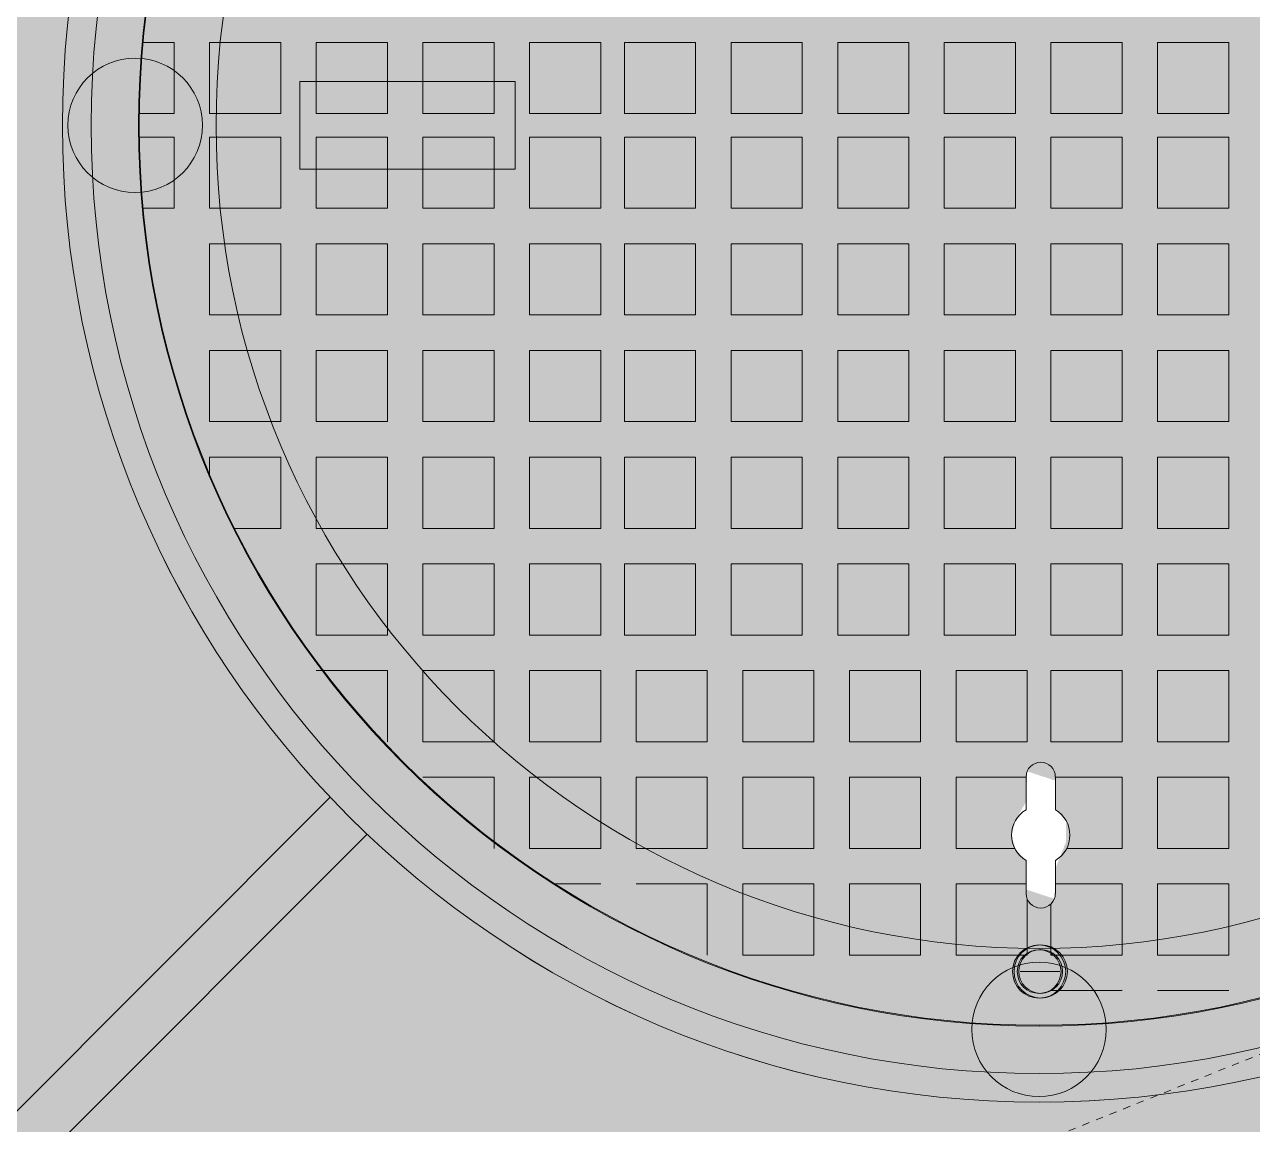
# Model space of a CAD drawing. Header units: millimetres. Extents: x 5357 to 259384, y -16348 to 109893.
# Drawn here: x 95417 to 95920, y 15328 to 15778 of the extents above; entities that cross this region are included whole.
import ezdxf

# ---------------------------------------------------------------- set-up
doc = ezdxf.new("R2010")
doc.units = ezdxf.units.MM
doc.linetypes.add('Dash', pattern=[6, 3, -3])
for name, color, linetype, lineweight in [('A-FLOR-PATT', 8, 'Continuous', 9), ('C-PRKG', 70, 'Continuous', 9), ('C-PRKG-HDLN', 70, 'Dash', 9), ('G-IMPT', 8, 'Continuous', 9), ('M-EQPM', 50, 'Continuous', 9)]:
    doc.layers.add(name, color=color, linetype=linetype, lineweight=lineweight)

# ---------------------------------------------------------------- blocks, each defined once
blk = doc.blocks.new('BAI XE PCCC - BAI XE PCCC-1477864-TKCS_MB CẢNH QUAN CÂY XANH')
at = {"layer": 'C-PRKG-HDLN'}
blk.add_line((0, -6000), (15000, 0), dxfattribs=at)
blk = doc.blocks.new('TKTC_NAP THAM BE XLNT_260130 - TKTC_XREF_260130_NAP THAM BE XLNT_dwg_TTT-HOOD ACCESS - TTT-HOOD ACCESS-1904605-MB BỂ XLNT 2 HẦM 1-3399785-TKCS_MB CẢNH QUAN CÂY XANH')
at = {"layer": 'G-IMPT'}
for p, q in [((169.97, -310.96), (169.97, -311.04)), ((16.21, -363.03), (0.08, -363.03))]:
    blk.add_line(p, q, dxfattribs=at)
at = {"layer": 'G-IMPT', "flags": 128}
for points in [[(-41.19, -1.1), (-71.19, -1.1), (-71.19, 28.9), (-41.19, 28.9), (-41.19, -1.1), (-71.19, -1.1), (-71.19, 28.9), (-41.19, 28.9)], [(3.81, -1.1), (-26.19, -1.1), (-26.19, 28.9), (3.81, 28.9), (3.81, -1.1), (-26.19, -1.1), (-26.19, 28.9), (3.81, 28.9)], [(48.81, -1.1), (18.81, -1.1), (18.81, 28.9), (48.81, 28.9), (48.81, -1.1), (18.81, -1.1), (18.81, 28.9), (48.81, 28.9)], [(93.81, -1.1), (63.81, -1.1), (63.81, 28.9), (93.81, 28.9), (93.81, -1.1), (63.81, -1.1), (63.81, 28.9), (93.81, 28.9)], [(138.81, -1.1), (108.81, -1.1), (108.81, 28.9), (138.81, 28.9), (138.81, -1.1), (108.81, -1.1), (108.81, 28.9), (138.81, 28.9)], [(183.81, -1.1), (153.81, -1.1), (153.81, 28.9), (183.81, 28.9), (183.81, -1.1), (153.81, -1.1), (153.81, 28.9), (183.81, 28.9)], [(223.81, -1.1), (223.81, 28.9), (193.81, 28.9), (193.81, -1.1), (223.81, -1.1), (223.81, 28.9), (193.81, 28.9), (193.81, -1.1), (223.81, -1.1), (193.81, -1.1), (193.81, 28.9), (223.81, 28.9), (223.81, -1.1), (193.81, -1.1), (193.81, 28.9), (223.81, 28.9)], [(268.81, -1.1), (238.81, -1.1), (238.81, 28.9), (268.81, 28.9), (268.81, -1.1), (238.81, -1.1), (238.81, 28.9), (268.81, 28.9), (268.81, -1.1), (238.81, -1.1), (238.81, 28.9), (268.81, 28.9)], [(313.81, -1.1), (283.81, -1.1), (283.81, 28.9), (313.81, 28.9), (313.81, -1.1), (283.81, -1.1), (283.81, 28.9), (313.81, 28.9), (313.81, -1.1), (283.81, -1.1), (283.81, 28.9), (313.81, 28.9), (313.81, -1.1), (283.81, -1.1), (283.81, 28.9), (313.81, 28.9)], [(358.81, -1.1), (328.81, -1.1), (328.81, 28.9), (358.81, 28.9), (358.81, -1.1), (328.81, -1.1), (328.81, 28.9), (358.81, 28.9), (358.81, -1.1), (328.81, -1.1), (328.81, 28.9), (358.81, 28.9), (358.81, -1.1), (328.81, -1.1), (328.81, 28.9), (358.81, 28.9)], [(387.19, 28.9), (373.81, 28.9), (373.81, -1.1), (388.78, -1.1), (373.81, -1.1), (373.81, 28.9), (387.19, 28.9), (373.81, 28.9), (373.81, -1.1), (388.78, -1.1), (373.81, -1.1), (373.81, 28.9)], [(-41.19, -41.1), (-71.19, -41.1), (-71.19, -11.1), (-41.19, -11.1), (-41.19, -41.1), (-71.19, -41.1), (-71.19, -11.1), (-41.19, -11.1), (-41.19, -41.1), (-71.19, -41.1), (-71.19, -11.1), (-41.19, -11.1), (-41.19, -41.1), (-71.19, -41.1), (-71.19, -11.1), (-41.19, -11.1), (-41.19, -41.1), (-71.19, -41.1), (-71.19, -11.1), (-41.19, -11.1), (-41.19, -41.1), (-71.19, -41.1), (-71.19, -11.1), (-41.19, -11.1), (-41.19, -41.1), (-71.19, -41.1), (-71.19, -11.1), (-41.19, -11.1), (-41.19, -41.1), (-71.19, -41.1), (-71.19, -11.1), (-41.19, -11.1), (-41.19, -41.1), (-71.19, -41.1), (-71.19, -11.1), (-41.19, -11.1), (-41.19, -41.1), (-71.19, -41.1), (-71.19, -11.1), (-41.19, -11.1), (-41.19, -41.1), (-71.19, -41.1), (-71.19, -11.1), (-41.19, -11.1)], [(3.81, -41.1), (-26.19, -41.1), (-26.19, -11.1), (3.81, -11.1), (3.81, -41.1), (-26.19, -41.1), (-26.19, -11.1), (3.81, -11.1), (3.81, -41.1), (-26.19, -41.1), (-26.19, -11.1), (3.81, -11.1), (3.81, -41.1), (-26.19, -41.1), (-26.19, -11.1), (3.81, -11.1), (3.81, -41.1), (-26.19, -41.1), (-26.19, -11.1), (3.81, -11.1), (3.81, -41.1), (-26.19, -41.1), (-26.19, -11.1), (3.81, -11.1), (3.81, -41.1), (-26.19, -41.1), (-26.19, -11.1), (3.81, -11.1), (3.81, -41.1), (-26.19, -41.1), (-26.19, -11.1), (3.81, -11.1), (3.81, -41.1), (-26.19, -41.1), (-26.19, -11.1), (3.81, -11.1), (3.81, -41.1), (-26.19, -41.1), (-26.19, -11.1), (3.81, -11.1), (3.81, -41.1), (-26.19, -41.1), (-26.19, -11.1), (3.81, -11.1)], [(48.81, -41.1), (18.81, -41.1), (18.81, -11.1), (48.81, -11.1), (48.81, -41.1), (18.81, -41.1), (18.81, -11.1), (48.81, -11.1), (48.81, -41.1), (18.81, -41.1), (18.81, -11.1), (48.81, -11.1), (48.81, -41.1), (18.81, -41.1), (18.81, -11.1), (48.81, -11.1), (48.81, -41.1), (18.81, -41.1), (18.81, -11.1), (48.81, -11.1), (48.81, -41.1), (18.81, -41.1), (18.81, -11.1), (48.81, -11.1), (48.81, -41.1), (18.81, -41.1), (18.81, -11.1), (48.81, -11.1), (48.81, -41.1), (18.81, -41.1), (18.81, -11.1), (48.81, -11.1), (48.81, -41.1), (18.81, -41.1), (18.81, -11.1), (48.81, -11.1), (48.81, -41.1), (18.81, -41.1), (18.81, -11.1), (48.81, -11.1), (48.81, -41.1), (18.81, -41.1), (18.81, -11.1), (48.81, -11.1)], [(93.81, -41.1), (63.81, -41.1), (63.81, -11.1), (93.81, -11.1), (93.81, -41.1), (63.81, -41.1), (63.81, -11.1), (93.81, -11.1), (93.81, -41.1), (63.81, -41.1), (63.81, -11.1), (93.81, -11.1), (93.81, -41.1), (63.81, -41.1), (63.81, -11.1), (93.81, -11.1), (93.81, -41.1), (63.81, -41.1), (63.81, -11.1), (93.81, -11.1), (93.81, -41.1), (63.81, -41.1), (63.81, -11.1), (93.81, -11.1), (93.81, -41.1), (63.81, -41.1), (63.81, -11.1), (93.81, -11.1), (93.81, -41.1), (63.81, -41.1), (63.81, -11.1), (93.81, -11.1), (93.81, -41.1), (63.81, -41.1), (63.81, -11.1), (93.81, -11.1), (93.81, -41.1), (63.81, -41.1), (63.81, -11.1), (93.81, -11.1), (93.81, -41.1), (63.81, -41.1), (63.81, -11.1), (93.81, -11.1)], [(138.81, -41.1), (108.81, -41.1), (108.81, -11.1), (138.81, -11.1), (138.81, -41.1), (108.81, -41.1), (108.81, -11.1), (138.81, -11.1), (138.81, -41.1), (108.81, -41.1), (108.81, -11.1), (138.81, -11.1), (138.81, -41.1), (108.81, -41.1), (108.81, -11.1), (138.81, -11.1), (138.81, -41.1), (108.81, -41.1), (108.81, -11.1), (138.81, -11.1), (138.81, -41.1), (108.81, -41.1), (108.81, -11.1), (138.81, -11.1), (138.81, -41.1), (108.81, -41.1), (108.81, -11.1), (138.81, -11.1), (138.81, -41.1), (108.81, -41.1), (108.81, -11.1), (138.81, -11.1), (138.81, -41.1), (108.81, -41.1), (108.81, -11.1), (138.81, -11.1), (138.81, -41.1), (108.81, -41.1), (108.81, -11.1), (138.81, -11.1), (138.81, -41.1), (108.81, -41.1), (108.81, -11.1), (138.81, -11.1)], [(183.81, -41.1), (153.81, -41.1), (153.81, -11.1), (183.81, -11.1), (183.81, -41.1), (153.81, -41.1), (153.81, -11.1), (183.81, -11.1), (183.81, -41.1), (153.81, -41.1), (153.81, -11.1), (183.81, -11.1), (183.81, -41.1), (153.81, -41.1), (153.81, -11.1), (183.81, -11.1), (183.81, -41.1), (153.81, -41.1), (153.81, -11.1), (183.81, -11.1), (183.81, -41.1), (153.81, -41.1), (153.81, -11.1), (183.81, -11.1), (183.81, -41.1), (153.81, -41.1), (153.81, -11.1), (183.81, -11.1), (183.81, -41.1), (153.81, -41.1), (153.81, -11.1), (183.81, -11.1), (183.81, -41.1), (153.81, -41.1), (153.81, -11.1), (183.81, -11.1), (183.81, -41.1), (153.81, -41.1), (153.81, -11.1), (183.81, -11.1), (183.81, -41.1), (153.81, -41.1), (153.81, -11.1), (183.81, -11.1)], [(223.81, -41.1), (193.81, -41.1), (193.81, -11.1), (223.81, -11.1)], [(268.81, -41.1), (238.81, -41.1), (238.81, -11.1), (268.81, -11.1), (268.81, -41.1), (238.81, -41.1), (238.81, -11.1), (268.81, -11.1)], [(313.81, -41.1), (313.81, -11.1), (283.81, -11.1), (283.81, -41.1), (313.81, -41.1), (313.81, -11.1), (283.81, -11.1), (283.81, -41.1), (313.81, -41.1), (313.81, -11.1), (283.81, -11.1), (283.81, -41.1), (313.81, -41.1), (283.81, -41.1), (283.81, -11.1), (313.81, -11.1)], [(358.81, -41.1), (358.81, -11.1), (328.81, -11.1), (328.81, -41.1), (358.81, -41.1), (358.81, -11.1), (328.81, -11.1), (328.81, -41.1), (358.81, -41.1), (358.81, -11.1), (328.81, -11.1), (328.81, -41.1), (358.81, -41.1), (328.81, -41.1), (328.81, -11.1), (358.81, -11.1)], [(388.78, -11.1), (373.81, -11.1), (373.81, -41.1), (387.19, -41.1), (373.81, -41.1), (373.81, -11.1), (388.78, -11.1), (373.81, -11.1), (373.81, -41.1), (387.19, -41.1), (373.81, -41.1), (373.81, -11.1)], [(-41.19, -86.1), (-41.19, -56.1), (-71.19, -56.1), (-71.19, -86.1), (-41.19, -86.1), (-41.19, -56.1), (-71.19, -56.1), (-71.19, -86.1), (-41.19, -86.1), (-41.19, -56.1), (-71.19, -56.1), (-71.19, -86.1), (-41.19, -86.1), (-41.19, -56.1), (-71.19, -56.1), (-71.19, -86.1), (-41.19, -86.1), (-71.19, -86.1), (-71.19, -56.1), (-41.19, -56.1), (-41.19, -86.1), (-71.19, -86.1), (-71.19, -56.1), (-41.19, -56.1), (-41.19, -86.1), (-71.19, -86.1), (-71.19, -56.1), (-41.19, -56.1), (-41.19, -86.1), (-71.19, -86.1), (-71.19, -56.1), (-41.19, -56.1)], [(3.81, -86.1), (3.81, -56.1), (-26.19, -56.1), (-26.19, -86.1), (3.81, -86.1), (3.81, -56.1), (-26.19, -56.1), (-26.19, -86.1), (3.81, -86.1), (3.81, -56.1), (-26.19, -56.1), (-26.19, -86.1), (3.81, -86.1), (3.81, -56.1), (-26.19, -56.1), (-26.19, -86.1), (3.81, -86.1), (-26.19, -86.1), (-26.19, -56.1), (3.81, -56.1), (3.81, -86.1), (-26.19, -86.1), (-26.19, -56.1), (3.81, -56.1), (3.81, -86.1), (-26.19, -86.1), (-26.19, -56.1), (3.81, -56.1), (3.81, -86.1), (-26.19, -86.1), (-26.19, -56.1), (3.81, -56.1)], [(48.81, -86.1), (48.81, -56.1), (18.81, -56.1), (18.81, -86.1), (48.81, -86.1), (48.81, -56.1), (18.81, -56.1), (18.81, -86.1), (48.81, -86.1), (48.81, -56.1), (18.81, -56.1), (18.81, -86.1), (48.81, -86.1), (48.81, -56.1), (18.81, -56.1), (18.81, -86.1), (48.81, -86.1), (18.81, -86.1), (18.81, -56.1), (48.81, -56.1), (48.81, -86.1), (18.81, -86.1), (18.81, -56.1), (48.81, -56.1), (48.81, -86.1), (18.81, -86.1), (18.81, -56.1), (48.81, -56.1), (48.81, -86.1), (18.81, -86.1), (18.81, -56.1), (48.81, -56.1)], [(93.81, -86.1), (93.81, -56.1), (63.81, -56.1), (63.81, -86.1), (93.81, -86.1), (93.81, -56.1), (63.81, -56.1), (63.81, -86.1), (93.81, -86.1), (93.81, -56.1), (63.81, -56.1), (63.81, -86.1), (93.81, -86.1), (93.81, -56.1), (63.81, -56.1), (63.81, -86.1), (93.81, -86.1), (63.81, -86.1), (63.81, -56.1), (93.81, -56.1), (93.81, -86.1), (63.81, -86.1), (63.81, -56.1), (93.81, -56.1), (93.81, -86.1), (63.81, -86.1), (63.81, -56.1), (93.81, -56.1), (93.81, -86.1), (63.81, -86.1), (63.81, -56.1), (93.81, -56.1)], [(138.81, -86.1), (138.81, -56.1), (108.81, -56.1), (108.81, -86.1), (138.81, -86.1), (138.81, -56.1), (108.81, -56.1), (108.81, -86.1), (138.81, -86.1), (138.81, -56.1), (108.81, -56.1), (108.81, -86.1), (138.81, -86.1), (138.81, -56.1), (108.81, -56.1), (108.81, -86.1), (138.81, -86.1), (108.81, -86.1), (108.81, -56.1), (138.81, -56.1), (138.81, -86.1), (108.81, -86.1), (108.81, -56.1), (138.81, -56.1), (138.81, -86.1), (108.81, -86.1), (108.81, -56.1), (138.81, -56.1), (138.81, -86.1), (108.81, -86.1), (108.81, -56.1), (138.81, -56.1)], [(183.81, -86.1), (183.81, -56.1), (153.81, -56.1), (153.81, -86.1), (183.81, -86.1), (183.81, -56.1), (153.81, -56.1), (153.81, -86.1), (183.81, -86.1), (183.81, -56.1), (153.81, -56.1), (153.81, -86.1), (183.81, -86.1), (183.81, -56.1), (153.81, -56.1), (153.81, -86.1), (183.81, -86.1), (153.81, -86.1), (153.81, -56.1), (183.81, -56.1), (183.81, -86.1), (153.81, -86.1), (153.81, -56.1), (183.81, -56.1), (183.81, -86.1), (153.81, -86.1), (153.81, -56.1), (183.81, -56.1), (183.81, -86.1), (153.81, -86.1), (153.81, -56.1), (183.81, -56.1)], [(223.81, -86.1), (193.81, -86.1), (193.81, -56.1), (223.81, -56.1), (223.81, -86.1), (193.81, -86.1), (193.81, -56.1), (223.81, -56.1), (223.81, -86.1), (193.81, -86.1), (223.81, -86.1), (193.81, -86.1)], [(268.81, -86.1), (238.81, -86.1), (238.81, -56.1), (268.81, -56.1), (268.81, -86.1), (238.81, -86.1), (238.81, -56.1), (268.81, -56.1), (268.81, -86.1), (238.81, -86.1), (238.81, -56.1), (268.81, -56.1)], [(313.81, -86.1), (313.81, -56.1), (283.81, -56.1), (283.81, -86.1), (313.81, -86.1), (313.81, -56.1), (283.81, -56.1), (283.81, -86.1), (313.81, -86.1), (313.81, -56.1), (283.81, -56.1), (283.81, -86.1), (313.81, -86.1), (313.81, -56.1), (283.81, -56.1), (283.81, -86.1), (313.81, -86.1), (283.81, -86.1), (283.81, -56.1), (313.81, -56.1)], [(358.81, -86.1), (328.81, -86.1), (328.81, -56.1), (358.81, -56.1), (358.81, -86.1), (328.81, -86.1), (328.81, -56.1), (358.81, -56.1), (358.81, -86.1), (328.81, -86.1), (328.81, -56.1), (358.81, -56.1), (358.81, -86.1), (328.81, -86.1), (328.81, -56.1), (358.81, -56.1), (358.81, -86.1), (328.81, -86.1), (328.81, -56.1), (358.81, -56.1), (358.81, -86.1), (328.81, -86.1), (328.81, -56.1), (358.81, -56.1)], [(-41.19, -131.1), (-41.19, -101.1), (-71.19, -101.1), (-71.19, -131.1), (-41.19, -131.1), (-41.19, -101.1), (-71.19, -101.1), (-71.19, -131.1), (-41.19, -131.1), (-41.19, -101.1), (-71.19, -101.1), (-71.19, -131.1), (-41.19, -131.1), (-41.19, -101.1), (-71.19, -101.1), (-71.19, -131.1), (-41.19, -131.1), (-41.19, -101.1), (-71.19, -101.1), (-71.19, -131.1), (-41.19, -131.1), (-41.19, -101.1), (-71.19, -101.1), (-71.19, -131.1), (-41.19, -131.1), (-41.19, -101.1), (-71.19, -101.1), (-71.19, -131.1), (-41.19, -131.1), (-71.19, -131.1), (-71.19, -101.1), (-41.19, -101.1)], [(3.81, -131.1), (3.81, -101.1), (-26.19, -101.1), (-26.19, -131.1), (3.81, -131.1), (3.81, -101.1), (-26.19, -101.1), (-26.19, -131.1), (3.81, -131.1), (3.81, -101.1), (-26.19, -101.1), (-26.19, -131.1), (3.81, -131.1), (3.81, -101.1), (-26.19, -101.1), (-26.19, -131.1), (3.81, -131.1), (3.81, -101.1), (-26.19, -101.1), (-26.19, -131.1), (3.81, -131.1), (3.81, -101.1), (-26.19, -101.1), (-26.19, -131.1), (3.81, -131.1), (3.81, -101.1), (-26.19, -101.1), (-26.19, -131.1), (3.81, -131.1), (-26.19, -131.1), (-26.19, -101.1), (3.81, -101.1)], [(48.81, -131.1), (48.81, -101.1), (18.81, -101.1), (18.81, -131.1), (48.81, -131.1), (48.81, -101.1), (18.81, -101.1), (18.81, -131.1), (48.81, -131.1), (48.81, -101.1), (18.81, -101.1), (18.81, -131.1), (48.81, -131.1), (48.81, -101.1), (18.81, -101.1), (18.81, -131.1), (48.81, -131.1), (48.81, -101.1), (18.81, -101.1), (18.81, -131.1), (48.81, -131.1), (48.81, -101.1), (18.81, -101.1), (18.81, -131.1), (48.81, -131.1), (48.81, -101.1), (18.81, -101.1), (18.81, -131.1), (48.81, -131.1), (18.81, -131.1), (18.81, -101.1), (48.81, -101.1)], [(93.81, -131.1), (63.81, -131.1), (63.81, -101.1), (93.81, -101.1), (93.81, -131.1), (63.81, -131.1), (63.81, -101.1), (93.81, -101.1), (93.81, -131.1), (63.81, -131.1), (63.81, -101.1), (93.81, -101.1), (93.81, -131.1), (63.81, -131.1), (63.81, -101.1), (93.81, -101.1), (93.81, -131.1), (63.81, -131.1), (63.81, -101.1), (93.81, -101.1), (93.81, -131.1), (63.81, -131.1), (63.81, -101.1), (93.81, -101.1), (93.81, -131.1), (63.81, -131.1), (63.81, -101.1), (93.81, -101.1), (93.81, -131.1), (63.81, -131.1), (63.81, -101.1), (93.81, -101.1)], [(138.81, -131.1), (138.81, -101.1), (108.81, -101.1), (108.81, -131.1), (138.81, -131.1), (138.81, -101.1), (108.81, -101.1), (108.81, -131.1), (138.81, -131.1), (138.81, -101.1), (108.81, -101.1), (108.81, -131.1), (138.81, -131.1), (138.81, -101.1), (108.81, -101.1), (108.81, -131.1), (138.81, -131.1), (138.81, -101.1), (108.81, -101.1), (108.81, -131.1), (138.81, -131.1), (138.81, -101.1), (108.81, -101.1), (108.81, -131.1), (138.81, -131.1), (138.81, -101.1), (108.81, -101.1), (108.81, -131.1), (138.81, -131.1), (108.81, -131.1), (108.81, -101.1), (138.81, -101.1)], [(183.81, -131.1), (183.81, -101.1), (153.81, -101.1), (153.81, -131.1), (183.81, -131.1), (183.81, -101.1), (153.81, -101.1), (153.81, -131.1), (183.81, -131.1), (183.81, -101.1), (153.81, -101.1), (153.81, -131.1), (183.81, -131.1), (183.81, -101.1), (153.81, -101.1), (153.81, -131.1), (183.81, -131.1), (183.81, -101.1), (153.81, -101.1), (153.81, -131.1), (183.81, -131.1), (183.81, -101.1), (153.81, -101.1), (153.81, -131.1), (183.81, -131.1), (183.81, -101.1), (153.81, -101.1), (153.81, -131.1), (183.81, -131.1), (153.81, -131.1), (153.81, -101.1), (183.81, -101.1)], [(223.81, -131.1), (193.81, -131.1), (193.81, -101.1), (223.81, -101.1), (223.81, -131.1), (193.81, -131.1), (193.81, -101.1), (223.81, -101.1), (223.81, -131.1), (193.81, -131.1), (193.81, -101.1), (223.81, -101.1), (223.81, -131.1), (193.81, -131.1), (193.81, -101.1), (223.81, -101.1), (223.81, -131.1), (193.81, -131.1), (193.81, -101.1), (223.81, -101.1), (223.81, -131.1), (193.81, -131.1), (193.81, -101.1), (223.81, -101.1), (223.81, -131.1), (193.81, -131.1), (193.81, -101.1), (223.81, -101.1), (223.81, -131.1), (193.81, -131.1), (193.81, -101.1), (223.81, -101.1)], [(268.81, -131.1), (268.81, -101.1), (238.81, -101.1), (238.81, -131.1), (268.81, -131.1), (268.81, -101.1), (238.81, -101.1), (238.81, -131.1), (268.81, -131.1), (268.81, -101.1), (238.81, -101.1), (238.81, -131.1), (268.81, -131.1), (268.81, -101.1), (238.81, -101.1), (238.81, -131.1), (268.81, -131.1), (268.81, -101.1), (238.81, -101.1), (238.81, -131.1), (268.81, -131.1), (268.81, -101.1), (238.81, -101.1), (238.81, -131.1), (268.81, -131.1), (268.81, -101.1), (238.81, -101.1), (238.81, -131.1), (268.81, -131.1), (238.81, -131.1), (238.81, -101.1), (268.81, -101.1)], [(313.81, -131.1), (313.81, -101.1), (283.81, -101.1), (283.81, -131.1), (313.81, -131.1), (283.81, -131.1), (283.81, -101.1), (313.81, -101.1), (313.81, -131.1), (283.81, -131.1), (283.81, -101.1), (313.81, -101.1)], [(358.81, -131.1), (358.81, -101.1), (328.81, -101.1), (328.81, -131.1), (358.81, -131.1), (328.81, -131.1), (328.81, -101.1), (358.81, -101.1), (358.81, -131.1), (328.81, -131.1), (328.81, -101.1), (358.81, -101.1), (358.81, -131.1), (328.81, -131.1), (328.81, -101.1), (358.81, -101.1)], [(-41.19, -176.1), (-71.19, -176.1), (-71.19, -146.1), (-41.19, -146.1), (-41.19, -176.1), (-71.19, -176.1), (-71.19, -146.1), (-41.19, -146.1), (-41.19, -176.1), (-71.19, -176.1), (-71.19, -146.1), (-41.19, -146.1), (-41.19, -176.1), (-71.19, -176.1), (-71.19, -146.1), (-41.19, -146.1), (-41.19, -176.1), (-71.19, -176.1), (-71.19, -146.1), (-41.19, -146.1), (-41.19, -176.1), (-71.19, -176.1), (-71.19, -146.1), (-41.19, -146.1), (-41.19, -176.1), (-71.19, -176.1), (-71.19, -146.1), (-41.19, -146.1), (-41.19, -176.1), (-71.19, -176.1), (-71.19, -146.1), (-41.19, -146.1), (-41.19, -176.1), (-71.19, -176.1), (-71.19, -146.1), (-41.19, -146.1)], [(3.81, -176.1), (-26.19, -176.1), (-26.19, -146.1), (3.81, -146.1), (3.81, -176.1), (-26.19, -176.1), (-26.19, -146.1), (3.81, -146.1), (3.81, -176.1), (-26.19, -176.1), (-26.19, -146.1), (3.81, -146.1), (3.81, -176.1), (-26.19, -176.1), (-26.19, -146.1), (3.81, -146.1), (3.81, -176.1), (-26.19, -176.1), (-26.19, -146.1), (3.81, -146.1), (3.81, -176.1), (-26.19, -176.1), (-26.19, -146.1), (3.81, -146.1), (3.81, -176.1), (-26.19, -176.1), (-26.19, -146.1), (3.81, -146.1), (3.81, -176.1), (-26.19, -176.1), (-26.19, -146.1), (3.81, -146.1), (3.81, -176.1), (-26.19, -176.1), (-26.19, -146.1), (3.81, -146.1)], [(48.81, -176.1), (18.81, -176.1), (18.81, -146.1), (48.81, -146.1), (48.81, -176.1), (18.81, -176.1), (18.81, -146.1), (48.81, -146.1), (48.81, -176.1), (18.81, -176.1), (18.81, -146.1), (48.81, -146.1), (48.81, -176.1), (18.81, -176.1), (18.81, -146.1), (48.81, -146.1), (48.81, -176.1), (18.81, -176.1), (18.81, -146.1), (48.81, -146.1), (48.81, -176.1), (18.81, -176.1), (18.81, -146.1), (48.81, -146.1), (48.81, -176.1), (18.81, -176.1), (18.81, -146.1), (48.81, -146.1), (48.81, -176.1), (18.81, -176.1), (18.81, -146.1), (48.81, -146.1), (48.81, -176.1), (18.81, -176.1), (18.81, -146.1), (48.81, -146.1)], [(93.81, -176.1), (93.81, -146.1), (63.81, -146.1), (63.81, -176.1), (93.81, -176.1), (93.81, -146.1), (63.81, -146.1), (63.81, -176.1), (93.81, -176.1), (93.81, -146.1), (63.81, -146.1), (63.81, -176.1), (93.81, -176.1), (93.81, -146.1), (63.81, -146.1), (63.81, -176.1), (93.81, -176.1), (93.81, -146.1), (63.81, -146.1), (63.81, -176.1), (93.81, -176.1), (93.81, -146.1), (63.81, -146.1), (63.81, -176.1), (93.81, -176.1), (93.81, -146.1), (63.81, -146.1), (63.81, -176.1), (93.81, -176.1), (63.81, -176.1), (63.81, -146.1), (93.81, -146.1), (93.81, -176.1), (63.81, -176.1), (63.81, -146.1), (93.81, -146.1)], [(138.81, -176.1), (108.81, -176.1), (108.81, -146.1), (138.81, -146.1), (138.81, -176.1), (108.81, -176.1), (108.81, -146.1), (138.81, -146.1), (138.81, -176.1), (108.81, -176.1), (108.81, -146.1), (138.81, -146.1), (138.81, -176.1), (108.81, -176.1), (108.81, -146.1), (138.81, -146.1), (138.81, -176.1), (108.81, -176.1), (108.81, -146.1), (138.81, -146.1), (138.81, -176.1), (108.81, -176.1), (108.81, -146.1), (138.81, -146.1), (138.81, -176.1), (108.81, -176.1), (108.81, -146.1), (138.81, -146.1), (138.81, -176.1), (108.81, -176.1), (108.81, -146.1), (138.81, -146.1), (138.81, -176.1), (108.81, -176.1), (108.81, -146.1), (138.81, -146.1)], [(183.81, -176.1), (153.81, -176.1), (153.81, -146.1), (183.81, -146.1), (183.81, -176.1), (153.81, -176.1), (153.81, -146.1), (183.81, -146.1), (183.81, -176.1), (153.81, -176.1), (153.81, -146.1), (183.81, -146.1), (183.81, -176.1), (153.81, -176.1), (153.81, -146.1), (183.81, -146.1), (183.81, -176.1), (153.81, -176.1), (153.81, -146.1), (183.81, -146.1), (183.81, -176.1), (153.81, -176.1), (153.81, -146.1), (183.81, -146.1), (183.81, -176.1), (153.81, -176.1), (153.81, -146.1), (183.81, -146.1), (183.81, -176.1), (153.81, -176.1), (153.81, -146.1), (183.81, -146.1), (183.81, -176.1), (153.81, -176.1), (153.81, -146.1), (183.81, -146.1)], [(223.81, -176.1), (223.81, -146.1), (193.81, -146.1), (193.81, -176.1), (223.81, -176.1), (223.81, -146.1), (193.81, -146.1), (193.81, -176.1), (223.81, -176.1), (193.81, -176.1), (193.81, -146.1), (223.81, -146.1), (223.81, -176.1), (193.81, -176.1), (193.81, -146.1), (223.81, -146.1), (223.81, -176.1), (193.81, -176.1), (193.81, -146.1), (223.81, -146.1), (223.81, -176.1), (193.81, -176.1), (193.81, -146.1), (223.81, -146.1), (223.81, -176.1), (193.81, -176.1), (193.81, -146.1), (223.81, -146.1), (223.81, -176.1), (193.81, -176.1), (193.81, -146.1), (223.81, -146.1), (223.81, -176.1), (193.81, -176.1), (193.81, -146.1), (223.81, -146.1), (223.81, -176.1), (193.81, -176.1), (193.81, -146.1), (223.81, -146.1), (223.81, -176.1), (193.81, -176.1), (193.81, -146.1), (223.81, -146.1), (223.81, -176.1), (193.81, -176.1), (193.81, -146.1), (223.81, -146.1)], [(268.81, -176.1), (238.81, -176.1), (238.81, -146.1), (268.81, -146.1), (268.81, -176.1), (238.81, -176.1), (238.81, -146.1), (268.81, -146.1), (268.81, -176.1), (238.81, -176.1), (238.81, -146.1), (268.81, -146.1), (268.81, -176.1), (238.81, -176.1), (238.81, -146.1), (268.81, -146.1), (268.81, -176.1), (238.81, -176.1), (238.81, -146.1), (268.81, -146.1), (268.81, -176.1), (238.81, -176.1), (238.81, -146.1), (268.81, -146.1), (268.81, -176.1), (238.81, -176.1), (238.81, -146.1), (268.81, -146.1), (268.81, -176.1), (238.81, -176.1), (238.81, -146.1), (268.81, -146.1), (268.81, -176.1), (238.81, -176.1), (238.81, -146.1), (268.81, -146.1), (268.81, -176.1), (238.81, -176.1), (238.81, -146.1), (268.81, -146.1)], [(313.81, -176.1), (283.81, -176.1), (283.81, -146.1), (313.81, -146.1), (313.81, -176.1), (283.81, -176.1), (283.81, -146.1), (313.81, -146.1), (313.81, -176.1), (283.81, -176.1), (283.81, -146.1), (313.81, -146.1), (313.81, -176.1), (283.81, -176.1), (283.81, -146.1), (313.81, -146.1)], [(358.81, -154.09), (358.81, -146.1), (328.81, -146.1), (328.81, -176.1), (348.66, -176.1), (328.81, -176.1), (328.81, -146.1), (358.81, -146.1), (358.81, -154.09), (358.81, -146.1), (328.81, -146.1), (328.81, -176.1), (348.66, -176.1), (328.81, -176.1), (328.81, -146.1), (358.81, -146.1)], [(-41.19, -221.1), (-71.19, -221.1), (-71.19, -191.1), (-41.19, -191.1), (-41.19, -221.1), (-71.19, -221.1), (-71.19, -191.1), (-41.19, -191.1), (-41.19, -221.1), (-71.19, -221.1), (-71.19, -191.1), (-41.19, -191.1), (-41.19, -221.1), (-71.19, -221.1), (-71.19, -191.1), (-41.19, -191.1)], [(3.81, -221.1), (-26.19, -221.1), (-26.19, -191.1), (3.81, -191.1), (3.81, -221.1), (-26.19, -221.1), (-26.19, -191.1), (3.81, -191.1), (3.81, -221.1), (-26.19, -221.1), (-26.19, -191.1), (3.81, -191.1), (3.81, -221.1), (-26.19, -221.1), (-26.19, -191.1), (3.81, -191.1)], [(48.81, -221.1), (18.81, -221.1), (18.81, -191.1), (48.81, -191.1), (48.81, -221.1), (18.81, -221.1), (18.81, -191.1), (48.81, -191.1), (48.81, -221.1), (18.81, -221.1), (18.81, -191.1), (48.81, -191.1), (48.81, -221.1), (18.81, -221.1), (18.81, -191.1), (48.81, -191.1)], [(93.81, -221.1), (63.81, -221.1), (63.81, -191.1), (93.81, -191.1), (93.81, -221.1), (63.81, -221.1), (63.81, -191.1), (93.81, -191.1), (93.81, -221.1), (63.81, -221.1), (63.81, -191.1), (93.81, -191.1), (93.81, -221.1), (63.81, -221.1), (63.81, -191.1), (93.81, -191.1)], [(138.81, -221.1), (108.81, -221.1), (108.81, -191.1), (138.81, -191.1), (138.81, -221.1), (108.81, -221.1), (108.81, -191.1), (138.81, -191.1), (138.81, -221.1), (108.81, -221.1), (108.81, -191.1), (138.81, -191.1), (138.81, -221.1), (108.81, -221.1), (108.81, -191.1), (138.81, -191.1)], [(183.81, -221.1), (153.81, -221.1), (153.81, -191.1), (183.81, -191.1), (183.81, -221.1), (153.81, -221.1), (153.81, -191.1), (183.81, -191.1), (183.81, -221.1), (153.81, -221.1), (153.81, -191.1), (183.81, -191.1), (183.81, -221.1), (153.81, -221.1), (153.81, -191.1), (183.81, -191.1)], [(223.81, -221.1), (223.81, -191.1), (193.81, -191.1), (193.81, -221.1), (223.81, -221.1), (223.81, -191.1), (193.81, -191.1), (193.81, -221.1), (223.81, -221.1), (223.81, -191.1), (193.81, -191.1), (193.81, -221.1), (223.81, -221.1), (223.81, -191.1), (193.81, -191.1), (193.81, -221.1), (223.81, -221.1), (223.81, -191.1), (193.81, -191.1), (193.81, -221.1), (223.81, -221.1), (223.81, -191.1), (193.81, -191.1), (193.81, -221.1), (223.81, -221.1), (223.81, -191.1), (193.81, -191.1), (193.81, -221.1), (223.81, -221.1), (223.81, -191.1), (193.81, -191.1), (193.81, -221.1), (223.81, -221.1), (193.81, -221.1), (193.81, -191.1), (223.81, -191.1), (223.81, -221.1), (193.81, -221.1), (193.81, -191.1), (223.81, -191.1), (223.81, -221.1), (193.81, -221.1), (193.81, -191.1), (223.81, -191.1), (223.81, -221.1), (193.81, -221.1), (193.81, -191.1), (223.81, -191.1), (223.81, -221.1), (193.81, -221.1), (193.81, -191.1), (223.81, -191.1), (223.81, -221.1), (193.81, -221.1), (193.81, -191.1), (223.81, -191.1), (223.81, -221.1), (193.81, -221.1), (193.81, -191.1), (223.81, -191.1), (223.81, -221.1), (193.81, -221.1), (193.81, -191.1), (223.81, -191.1)], [(268.81, -221.1), (238.81, -221.1), (238.81, -191.1), (268.81, -191.1), (268.81, -221.1), (238.81, -221.1), (238.81, -191.1), (268.81, -191.1), (268.81, -221.1), (238.81, -221.1), (238.81, -191.1), (268.81, -191.1), (268.81, -221.1), (238.81, -221.1), (238.81, -191.1), (268.81, -191.1), (268.81, -221.1), (238.81, -221.1), (238.81, -191.1), (268.81, -191.1), (268.81, -221.1), (238.81, -221.1), (238.81, -191.1), (268.81, -191.1), (268.81, -221.1), (238.81, -221.1), (238.81, -191.1), (268.81, -191.1), (268.81, -221.1), (238.81, -221.1), (238.81, -191.1), (268.81, -191.1), (268.81, -221.1), (238.81, -221.1), (238.81, -191.1), (268.81, -191.1), (268.81, -221.1), (238.81, -221.1), (238.81, -191.1), (268.81, -191.1)], [(313.81, -221.1), (313.81, -191.1), (283.81, -191.1), (283.81, -221.1), (313.81, -221.1), (283.81, -221.1), (283.81, -191.1), (313.81, -191.1), (313.81, -221.1), (283.81, -221.1), (283.81, -191.1), (313.81, -191.1), (313.81, -221.1), (283.81, -221.1), (283.81, -191.1), (313.81, -191.1), (313.81, -221.1), (283.81, -221.1), (283.81, -191.1), (313.81, -191.1), (313.81, -221.1), (283.81, -221.1), (283.81, -191.1), (313.81, -191.1)], [(-41.19, -266.1), (-41.19, -236.1), (-71.19, -236.1), (-71.19, -266.1), (-41.19, -266.1), (-41.19, -236.1), (-71.19, -236.1), (-71.19, -266.1), (-41.19, -266.1), (-71.19, -266.1), (-71.19, -236.1), (-41.19, -236.1), (-41.19, -266.1), (-71.19, -266.1), (-71.19, -236.1), (-41.19, -236.1)], [(3.81, -266.1), (-26.19, -266.1), (-26.19, -236.1), (3.81, -236.1), (3.81, -266.1), (-26.19, -266.1), (-26.19, -236.1), (3.81, -236.1)], [(88.81, -266.1), (58.81, -266.1), (58.81, -236.1), (88.81, -236.1), (88.81, -266.1), (58.81, -266.1), (58.81, -236.1), (88.81, -236.1), (88.81, -266.1), (58.81, -266.1), (58.81, -236.1), (88.81, -236.1), (88.81, -266.1), (58.81, -266.1), (58.81, -236.1), (88.81, -236.1), (88.81, -266.1), (58.81, -266.1), (58.81, -236.1), (88.81, -236.1), (88.81, -266.1), (58.81, -266.1), (58.81, -236.1), (88.81, -236.1), (88.81, -266.1), (58.81, -266.1), (58.81, -236.1), (88.81, -236.1), (88.81, -266.1), (58.81, -266.1), (58.81, -236.1), (88.81, -236.1), (88.81, -266.1), (58.81, -266.1), (58.81, -236.1), (88.81, -236.1), (88.81, -266.1), (58.81, -266.1), (58.81, -236.1), (88.81, -236.1), (88.81, -266.1), (58.81, -266.1), (58.81, -236.1), (88.81, -236.1)], [(133.81, -266.1), (133.81, -236.1), (103.81, -236.1), (103.81, -266.1), (133.81, -266.1), (133.81, -236.1), (103.81, -236.1), (103.81, -266.1), (133.81, -266.1), (133.81, -236.1), (103.81, -236.1), (103.81, -266.1), (133.81, -266.1), (133.81, -236.1), (103.81, -236.1), (103.81, -266.1), (133.81, -266.1), (133.81, -236.1), (103.81, -236.1), (103.81, -266.1), (133.81, -266.1), (133.81, -236.1), (103.81, -236.1), (103.81, -266.1), (133.81, -266.1), (133.81, -236.1), (103.81, -236.1), (103.81, -266.1), (133.81, -266.1), (133.81, -236.1), (103.81, -236.1), (103.81, -266.1), (133.81, -266.1), (133.81, -236.1), (103.81, -236.1), (103.81, -266.1), (133.81, -266.1), (133.81, -236.1), (103.81, -236.1), (103.81, -266.1), (133.81, -266.1), (103.81, -266.1), (103.81, -236.1), (133.81, -236.1), (133.81, -266.1), (103.81, -266.1), (103.81, -236.1), (133.81, -236.1)], [(178.81, -266.1), (148.81, -266.1), (148.81, -236.1), (178.81, -236.1), (178.81, -266.1), (148.81, -266.1), (148.81, -236.1), (178.81, -236.1), (178.81, -266.1), (148.81, -266.1), (148.81, -236.1), (178.81, -236.1), (178.81, -266.1), (148.81, -266.1), (148.81, -236.1), (178.81, -236.1), (178.81, -266.1), (148.81, -266.1), (148.81, -236.1), (178.81, -236.1), (178.81, -266.1), (148.81, -266.1), (148.81, -236.1), (178.81, -236.1)], [(223.81, -266.1), (223.81, -236.1), (193.81, -236.1), (193.81, -266.1), (223.81, -266.1), (223.81, -236.1), (193.81, -236.1), (193.81, -266.1), (223.81, -266.1), (193.81, -266.1), (193.81, -236.1), (223.81, -236.1), (223.81, -266.1), (193.81, -266.1), (193.81, -236.1), (223.81, -236.1), (223.81, -266.1), (193.81, -266.1), (193.81, -236.1), (223.81, -236.1), (223.81, -266.1), (193.81, -266.1), (193.81, -236.1), (223.81, -236.1), (223.81, -266.1), (193.81, -266.1), (193.81, -236.1), (223.81, -236.1), (223.81, -266.1), (193.81, -266.1), (193.81, -236.1), (223.81, -236.1), (223.81, -266.1), (193.81, -266.1), (193.81, -236.1), (223.81, -236.1), (223.81, -266.1), (193.81, -266.1), (193.81, -236.1), (223.81, -236.1), (223.81, -266.1), (193.81, -266.1), (193.81, -236.1), (223.81, -236.1), (223.81, -266.1), (193.81, -266.1), (193.81, -236.1), (223.81, -236.1)], [(268.81, -266.1), (238.81, -266.1), (238.81, -236.1), (268.81, -236.1), (268.81, -266.1), (238.81, -266.1), (238.81, -236.1), (268.81, -236.1), (268.81, -266.1), (238.81, -266.1), (238.81, -236.1), (268.81, -236.1), (268.81, -266.1), (238.81, -266.1), (238.81, -236.1), (268.81, -236.1), (268.81, -266.1), (238.81, -266.1), (238.81, -236.1), (268.81, -236.1), (268.81, -266.1), (238.81, -266.1), (238.81, -236.1), (268.81, -236.1), (268.81, -266.1), (238.81, -266.1), (238.81, -236.1), (268.81, -236.1), (268.81, -266.1), (238.81, -266.1), (238.81, -236.1), (268.81, -236.1)], [(313.81, -236.1), (283.81, -236.1), (283.81, -266.1), (283.81, -236.1), (313.81, -236.1), (283.81, -236.1), (283.81, -266.1), (283.81, -236.1)], [(-41.19, -311.1), (-71.19, -311.1), (-71.19, -281.1), (-41.19, -281.1), (-41.19, -311.1), (-71.19, -311.1), (-71.19, -281.1), (-41.19, -281.1), (-41.19, -311.1), (-71.19, -311.1), (-71.19, -281.1), (-41.19, -281.1), (-41.19, -311.1), (-71.19, -311.1), (-71.19, -281.1), (-41.19, -281.1)], [(1.97, -281.1), (-26.19, -281.1), (-26.19, -311.1), (-2.84, -311.1), (-26.19, -311.1), (-26.19, -281.1)], [(133.81, -311.1), (133.81, -281.1), (103.81, -281.1), (103.81, -311.1), (133.81, -311.1), (133.81, -281.1), (103.81, -281.1), (103.81, -311.1), (133.81, -311.1), (103.81, -311.1), (133.81, -311.1), (103.81, -311.1), (133.81, -311.1), (103.81, -311.1), (103.81, -281.1), (133.81, -281.1), (133.81, -311.1), (103.81, -311.1), (103.81, -281.1), (133.81, -281.1)], [(178.81, -311.1), (178.81, -281.1), (148.81, -281.1), (148.81, -311.1), (178.81, -311.1), (178.81, -281.1), (148.81, -281.1), (148.81, -311.1), (178.81, -311.1), (178.81, -281.1), (148.81, -281.1), (148.81, -311.1), (178.81, -311.1), (178.81, -281.1), (148.81, -281.1), (148.81, -311.1), (178.81, -311.1), (148.81, -311.1), (178.81, -311.1), (148.81, -311.1)], [(223.81, -311.1), (193.81, -311.1), (193.81, -281.1), (223.81, -281.1), (223.81, -311.1), (193.81, -311.1), (193.81, -281.1), (223.81, -281.1), (223.81, -311.1), (193.81, -311.1), (193.81, -281.1), (223.81, -281.1), (223.81, -311.1), (193.81, -311.1), (193.81, -281.1), (223.81, -281.1), (223.81, -311.1), (193.81, -311.1), (193.81, -281.1), (223.81, -281.1), (223.81, -311.1), (193.81, -311.1), (193.81, -281.1), (223.81, -281.1), (223.81, -311.1), (193.81, -311.1), (193.81, -281.1), (223.81, -281.1), (223.81, -311.1), (193.81, -311.1), (193.81, -281.1), (223.81, -281.1), (223.81, -311.1), (193.81, -311.1), (193.81, -281.1), (223.81, -281.1), (223.81, -311.1), (193.81, -311.1), (193.81, -281.1), (223.81, -281.1), (223.81, -311.1), (193.81, -311.1), (193.81, -281.1), (223.81, -281.1), (223.81, -311.1), (193.81, -311.1), (193.81, -281.1), (223.81, -281.1)], [(268.81, -281.1), (238.81, -281.1), (238.81, -311.1), (238.81, -281.1), (268.81, -281.1), (238.81, -281.1), (238.81, -311.1), (238.81, -281.1)], [(19.09, -311.1), (43.81, -311.1)], [(-41.19, -356.1), (-41.19, -326.1), (-71.19, -326.1), (-71.19, -356.1), (-41.19, -356.1), (-41.19, -326.1), (-71.19, -326.1), (-71.19, -356.1), (-41.19, -356.1), (-41.19, -326.1), (-71.19, -326.1), (-71.19, -356.1), (-41.19, -356.1), (-71.19, -356.1), (-71.19, -326.1), (-41.19, -326.1)], [(1.97, -326.1), (-26.19, -326.1), (-26.19, -356.1), (3.81, -356.1), (3.81, -334.51), (3.81, -356.1), (-26.19, -356.1), (-26.19, -326.1)], [(13.81, -332.49), (13.81, -356.1), (43.81, -356.1), (43.81, -326.1), (14.28, -326.1), (43.81, -326.1), (43.81, -356.1), (13.81, -356.1)], [(88.81, -356.1), (88.81, -326.1), (58.81, -326.1), (58.81, -356.1), (88.81, -356.1), (58.81, -356.1), (58.81, -326.1), (88.81, -326.1), (88.81, -356.1), (58.81, -356.1), (58.81, -326.1), (88.81, -326.1), (88.81, -356.1), (58.81, -356.1), (58.81, -326.1), (88.81, -326.1)], [(133.81, -356.1), (133.81, -326.1), (103.81, -326.1), (103.81, -356.1), (133.81, -356.1), (103.81, -356.1), (103.81, -326.1), (133.81, -326.1), (133.81, -356.1), (103.81, -356.1), (103.81, -326.1), (133.81, -326.1), (133.81, -356.1), (103.81, -356.1), (103.81, -326.1), (133.81, -326.1)], [(178.81, -326.1), (148.81, -326.1), (148.81, -356.1), (148.81, -326.1), (178.81, -326.1), (148.81, -326.1), (148.81, -356.1), (148.81, -326.1)], [(213.75, -326.1), (193.81, -326.1)], [(0.74, -363.07), (16.87, -363.07)], [(-41.19, -371.1), (-71.19, -371.1), (-41.19, -371.1), (-71.19, -371.1)], [(3.81, -371.1), (-26.19, -371.1)]]:
    blk.add_lwpolyline(points, close=True, dxfattribs=at)
for points in [[(13.81, -266.1), (43.81, -266.1), (43.81, -236.1), (13.81, -236.1), (13.81, -266.1), (43.81, -266.1), (43.81, -236.1), (13.81, -236.1), (13.81, -266.1), (43.81, -266.1), (43.81, -236.1), (13.81, -236.1), (13.81, -266.1), (43.81, -266.1), (43.81, -236.1), (13.81, -236.1), (13.81, -266.1), (43.81, -266.1), (43.81, -236.1), (13.81, -236.1), (13.81, -266.1), (43.81, -266.1), (43.81, -236.1), (13.81, -236.1), (13.81, -266.1), (43.81, -266.1), (43.81, -236.1), (13.81, -236.1), (13.81, -266.1), (43.81, -266.1), (43.81, -236.1), (13.81, -236.1), (13.81, -266.1), (43.81, -266.1), (43.81, -236.1), (13.81, -236.1), (13.81, -266.1), (43.81, -266.1), (43.81, -236.1), (13.81, -236.1), (13.81, -266.1), (43.81, -266.1), (43.81, -236.1), (13.81, -236.1), (13.81, -266.1), (43.81, -266.1), (43.81, -236.1), (13.81, -236.1), (13.81, -266.1), (43.81, -266.1), (43.81, -236.1), (13.81, -236.1), (13.81, -266.1), (43.81, -266.1), (43.81, -236.1), (13.81, -236.1), (13.81, -266.1), (43.81, -266.1), (43.81, -236.1), (13.81, -236.1), (13.81, -266.1), (43.81, -266.1), (43.81, -236.1), (13.81, -236.1), (13.81, -266.1), (43.81, -266.1), (43.81, -236.1), (13.81, -236.1), (13.81, -266.1), (43.81, -266.1), (43.81, -236.1), (13.81, -236.1), (13.81, -266.1), (43.81, -266.1), (43.81, -236.1), (13.81, -236.1), (13.81, -266.1), (43.81, -266.1), (43.81, -236.1), (13.81, -236.1), (13.81, -266.1), (43.81, -266.1), (13.81, -266.1), (13.81, -236.1), (43.81, -236.1), (43.81, -266.1), (13.81, -266.1), (13.81, -236.1), (43.81, -236.1), (43.81, -266.1)], [(1.97, -280.9), (1.97, -284.39), (1.97, -287.87), (1.97, -291.36), (1.97, -294.85)], [(14.28, -294.85), (14.28, -291.36), (14.28, -287.87), (14.28, -284.39), (14.28, -280.9)], [(14.28, -281.1), (43.81, -281.1), (43.81, -311.1)], [(88.81, -311.1), (88.81, -281.1), (58.81, -281.1), (58.81, -311.1), (88.81, -311.1), (88.81, -281.1), (58.81, -281.1), (58.81, -311.1), (88.81, -311.1), (88.81, -281.1), (58.81, -281.1), (58.81, -311.1), (88.81, -311.1), (58.81, -311.1), (88.81, -311.1), (58.81, -311.1)], [(1.97, -316.17), (1.97, -319.66), (1.97, -323.15), (1.97, -326.64), (1.97, -330.13)], [(14.28, -330.13), (14.28, -326.64), (14.28, -323.15), (14.28, -319.66), (14.28, -316.17)]]:
    blk.add_lwpolyline(points, dxfattribs=at)
at = {"layer": 'G-IMPT'}
for centre, radius in [((8.83, -6.08), 412.07), ((8.81, -6.1), 400), ((8.81, -6.1), 380), ((8.14, -363.03), 11.23), ((8.81, -363.07), 11.23), ((8.81, -363.07), 11.23)]:
    blk.add_circle(centre, radius, dxfattribs=at)
for centre, radius, start, end in [((8.13, -280.9), 6.15, 90, 180), ((8.13, -280.9), 6.15, 360, 90), ((8.13, -305.51), 12.31, 120, 240), ((8.13, -305.51), 12.31, 300, 60), ((8.13, -330.13), 6.15, 180, 270), ((8.13, -330.13), 6.15, 270, 360), ((8.14, -363.03), 9.23, 360, 180), ((8.14, -363.03), 9.23, 0, 180), ((8.81, -363.07), 9.23, 360, 180), ((8.81, -363.07), 9.23, 0, 180), ((8.81, -363.07), 9.23, 360, 180), ((8.81, -363.07), 9.23, 0, 180), ((8.14, -363.03), 9.23, 180, 360), ((8.14, -363.03), 9.23, 180, 360), ((8.81, -363.07), 9.23, 180, 360), ((8.81, -363.07), 9.23, 180, 360), ((8.81, -363.07), 9.23, 180, 360), ((8.81, -363.07), 9.23, 180, 360)]:
    blk.add_arc(centre, radius, start, end, dxfattribs=at)
blk = doc.blocks.new('TKTC_NAP THAM BE XLNT_260130 - TKTC_XREF_260130_NAP THAM BE XLNT_dwg_NAP THAM-3399787-TKCS_MB CẢNH QUAN CÂY XANH')
at = {"layer": 'G-IMPT'}
for p, q in [((585591.41, -155522.9), (585382.87, -155314.36)), ((585367.77, -155329.46), (585576.32, -155538))]:
    blk.add_line(p, q, dxfattribs=at)
at = {"layer": 'G-IMPT', "flags": 128}
blk.add_lwpolyline([(585307.18, -155021.19), (585395.39, -155021.19), (585395.39, -155057.14), (585307.18, -155057.14)], close=True, dxfattribs=at)
at = {"layer": 'G-IMPT'}
for centre, radius in [((585092.58, -155039.17), 400), ((585092.58, -155039.17), 368.54), ((585092.58, -155039.17), 337.08), ((585462.8, -155039.17), 27.53), ((585092.58, -155409.39), 27.53)]:
    blk.add_circle(centre, radius, dxfattribs=at)
at = {"xscale": 0.9707134767847465, "yscale": 0.9707134767847465, "zscale": 0.9707134767847465}
blk.add_blockref('TKTC_NAP THAM BE XLNT_260130 - TKTC_XREF_260130_NAP THAM BE XLNT_dwg_TTT-HOOD ACCESS - TTT-HOOD ACCESS-1904605-MB BỂ XLNT 2 HẦM 1-3399785-TKCS_MB CẢNH QUAN CÂY XANH', (585084, -155033.27), dxfattribs=at)
blk = doc.blocks.new('TKTC_NAP THAM BE XLNT_260130 - TKTC_XREF_260130_NAP THAM BE XLNT_dwg-3399784-TKCS_MB CẢNH QUAN CÂY XANH')
at = {"extrusion": (0, 0, -1), "zscale": -1}
blk.add_blockref('TKTC_NAP THAM BE XLNT_260130 - TKTC_XREF_260130_NAP THAM BE XLNT_dwg_NAP THAM-3399787-TKCS_MB CẢNH QUAN CÂY XANH', (-678170.31, 169927.39), dxfattribs=at)
blk = doc.blocks.new('TKTC_NAP THAM BE XLNT_260130 - NẮP THĂM BỂ XLNT-2335565-TKCS_MB CẢNH QUAN CÂY XANH')
blk.add_blockref('TKTC_NAP THAM BE XLNT_260130 - TKTC_XREF_260130_NAP THAM BE XLNT_dwg-3399784-TKCS_MB CẢNH QUAN CÂY XANH', (-83427.56, -14087.94))

msp = doc.modelspace()

# ---------------------------------------------------------------- hatches: boundary and pattern name
at = {"layer": 'A-FLOR-PATT'}
h = msp.add_hatch(dxfattribs=at)
h.set_pattern_fill('FP_15', color=256, style=0, pattern_type=2)
h.set_pattern_definition([(50, (0, 0), (480.9661, -42.0786), [50.292, -553.212]), (355, (0, 0), (-93.0416, 504.3895), [40.234, -442.57]), (100.451, (40.1, -3.5), (387.9285, 462.3076), [42.742, -470.158]), (46.184, (0, 134.1), (715.649, -110.993), [75.438, -829.818]), (96.636, (59.64, 124.86), (626.7424, 653.2084), [64.112, -705.237]), (351.184, (0, 134.1), (626.7496, 653.2024), [60.35, -663.854]), (21, (67.06, 100.6), (400.2623, -269.9797), [50.292, -553.212]), (326, (67.06, 100.6), (163.1568, 486.2564), [40.234, -442.57]), (71.451, (100.4, 78.1), (563.421, 216.2719), [42.742, -470.158]), (37.5, (0, 0), (8.15385, 223.22557), [7.376, -429.829, 7.376, -441.899, -444.246]), (37.5, (0, 0), (8.15385, 223.22557), [-886.48, 7.376, -436.87]), (7.5, (0, 0), (176.404, 264.477), [7.376, -248.778, 7.376, -419.771, -169.316]), (7.5, (0, 0), (176.404, 264.477), [-683.301, 7.376, -161.94]), (327.5, (-149.53, 0), (357.96023, -15.12452), [7.376, -160.264, 7.376, -515.661, -694.03]), (327.5, (-149.53, 0), (357.96023, -15.12452), [-690.677, 7.376, -686.653]), (317.5, (-216.6, 0), (391.06155, 67.1262), [7.376, -210.556, 7.376, -339.974, -492.862]), (317.5, (-216.6, 0), (391.06155, 67.1262), [-565.282, 7.376, -485.485])])
h.paths.add_polyline_path([(50102.56, 13236.94), (71452.56, 13236.94), (71452.56, 14388.23), (79661.7, 14388.23), (79661.7, 15113.23), (79706.7, 15113.23), (79706.7, 14388.23), (81116.7, 14388.23), (81116.7, 15113.23), (81161.7, 15113.23), (81161.7, 14388.23), (89452.56, 14388.23), (89452.56, 13236.94), (115083.5, 13236.94), (115083.5, 13256.94), (116102.56, 13256.94), (116102.56, 17226.94), (116092.56, 17226.94), (116092.64, 20888.23), (44812.56, 20885.79), (44812.56, 17226.94), (44802.56, 17226.94), (44802.56, 13246.94), (44912.56, 13246.94), (44912.56, 13236.94), (50052.56, 13236.94)])
h.paths.add_polyline_path([(99038.93, 15419.89), (99027.41, 15423.69), (99027.41, 15435.63), (99023.03, 15440.01), (99021.43, 15445.98), (99023.03, 15451.95), (99027.41, 15459.71), (99027.83, 15472.07), (99039.35, 15468.27), (99039.35, 15456.33), (99043.73, 15451.95), (99043.73, 15443.21), (99039.35, 15432.25), (99039.35, 15422.08)])
h.paths.add_polyline_path([(100287.77, 15419.89), (100276.24, 15423.69), (100276.24, 15435.63), (100271.87, 15440.01), (100270.27, 15445.98), (100271.87, 15451.95), (100276.24, 15459.71), (100276.66, 15472.07), (100288.19, 15468.27), (100288.19, 15456.33), (100292.56, 15451.95), (100292.56, 15443.21), (100288.19, 15432.25), (100288.19, 15422.08)])
h.paths.add_polyline_path([(93988.98, 15419.89), (93977.45, 15423.69), (93977.45, 15435.63), (93973.08, 15440.01), (93971.47, 15445.98), (93973.08, 15451.95), (93977.45, 15459.71), (93977.87, 15472.07), (93989.4, 15468.27), (93989.4, 15456.33), (93993.77, 15451.95), (93993.77, 15443.21), (93989.4, 15432.25), (93989.4, 15422.08)])
h.paths.add_polyline_path([(95838.98, 15420.18), (95827.45, 15423.98), (95827.45, 15435.92), (95823.08, 15440.3), (95821.47, 15446.27), (95823.08, 15452.24), (95827.45, 15460), (95827.87, 15472.36), (95839.4, 15468.57), (95839.4, 15456.62), (95843.77, 15452.24), (95843.77, 15443.5), (95839.4, 15432.54), (95839.4, 15422.38)])
h.paths.add_polyline_path([(99028.47, 16001.18), (99024.88, 16033.28), (99027.41, 16041.04), (99028.05, 16051.33), (99040, 16051.17), (99040, 16037.62), (99045.65, 16028.5), (99045.33, 16024.86), (99043.73, 16020.65), (99040, 16013.54), (99039.35, 16003.26), (99028.66, 16001.22)])
h.paths.add_polyline_path([(93978.51, 16001.18), (93974.92, 16033.28), (93977.45, 16041.04), (93978.1, 16051.33), (93990.04, 16051.17), (93990.04, 16037.62), (93995.69, 16028.5), (93995.37, 16024.86), (93993.77, 16020.65), (93990.04, 16013.54), (93989.4, 16003.26), (93978.7, 16001.22)])
h.paths.add_polyline_path([(100277.31, 16001.18), (100273.72, 16033.28), (100276.24, 16041.04), (100276.89, 16051.33), (100288.83, 16051.17), (100288.83, 16037.62), (100294.48, 16028.5), (100294.16, 16024.86), (100292.56, 16020.65), (100288.83, 16013.54), (100288.19, 16003.26), (100277.49, 16001.22)])
h.paths.add_polyline_path([(95828.51, 16001.47), (95824.92, 16033.57), (95827.45, 16041.33), (95828.1, 16051.62), (95840.04, 16051.46), (95840.04, 16037.91), (95845.69, 16028.79), (95845.37, 16025.15), (95843.77, 16020.94), (95840.04, 16013.83), (95839.4, 16003.55), (95828.7, 16001.51)])
h.paths.add_polyline_path([(99482.13, 18921.18), (99470.6, 18924.98), (99470.6, 18936.92), (99466.23, 18941.3), (99464.63, 18947.27), (99466.23, 18953.24), (99470.6, 18961), (99471.02, 18973.36), (99482.55, 18969.57), (99482.55, 18957.62), (99486.92, 18953.24), (99486.92, 18944.5), (99482.55, 18933.54), (99482.55, 18923.38)])
h.paths.add_polyline_path([(99471.67, 19502.47), (99468.08, 19534.57), (99470.6, 19542.33), (99471.25, 19552.62), (99483.19, 19552.46), (99483.19, 19538.91), (99488.84, 19529.79), (99488.52, 19526.15), (99486.92, 19521.94), (99483.19, 19514.83), (99482.55, 19504.55), (99471.85, 19502.51)])
h.paths.add_polyline_path([(93289.34, 19918.26), (93277.81, 19922.06), (93277.81, 19934.01), (93273.44, 19938.38), (93271.84, 19944.35), (93273.44, 19950.33), (93277.81, 19958.09), (93278.23, 19970.45), (93289.76, 19966.65), (93289.76, 19954.7), (93294.13, 19950.33), (93294.13, 19941.58), (93289.76, 19930.62), (93289.76, 19920.46)])
h.paths.add_polyline_path([(92039.34, 19919.43), (92027.81, 19923.23), (92027.81, 19935.17), (92023.44, 19939.55), (92021.84, 19945.52), (92023.44, 19951.49), (92027.81, 19959.25), (92028.23, 19971.61), (92039.76, 19967.81), (92039.76, 19955.87), (92044.13, 19951.49), (92044.13, 19942.75), (92039.76, 19931.79), (92039.76, 19921.62)])
h.paths.add_polyline_path([(88427.23, 19919.89), (88422.43, 19951.95), (88426.81, 19959.71), (88426.81, 19969.87), (88438.75, 19969.87), (88438.75, 19956.33), (88443.13, 19951.95), (88444.73, 19945.98), (88443.13, 19940.01), (88438.75, 19932.25), (88438.75, 19922.08), (88430.84, 19920.58)])
h.paths.add_polyline_path([(97239.78, 19921.05), (97228.25, 19924.85), (97228.25, 19936.8), (97223.88, 19941.17), (97222.28, 19947.14), (97223.88, 19953.12), (97228.25, 19960.88), (97228.67, 19973.24), (97240.2, 19969.44), (97240.2, 19957.49), (97244.57, 19953.12), (97244.57, 19944.37), (97240.2, 19933.41), (97240.2, 19923.25)])
h.paths.add_polyline_path([(93278.88, 20499.55), (93275.29, 20531.66), (93277.81, 20539.42), (93278.46, 20549.7), (93290.41, 20549.54), (93290.41, 20535.99), (93296.05, 20526.87), (93295.73, 20523.23), (93294.13, 20519.03), (93290.41, 20511.91), (93289.76, 20501.63), (93279.06, 20499.59)])
h.paths.add_polyline_path([(92028.88, 20500.72), (92025.29, 20532.82), (92027.81, 20540.58), (92028.46, 20550.87), (92040.41, 20550.71), (92040.41, 20537.16), (92046.05, 20528.04), (92045.73, 20524.4), (92044.13, 20520.19), (92040.41, 20513.08), (92039.76, 20502.8), (92029.06, 20500.76)])
h.paths.add_polyline_path([(88437.69, 20501.18), (88426.16, 20504.98), (88426.12, 20516.96), (88420.83, 20524.86), (88420.83, 20529.69), (88422.43, 20533.89), (88426.16, 20541.01), (88427.41, 20553.37), (88438.75, 20549.6), (88441.28, 20533.28), (88444.08, 20524.89), (88442.48, 20520.69), (88438.75, 20513.58), (88437.69, 20501.22)])
h.paths.add_polyline_path([(97229.32, 20502.35), (97225.73, 20534.45), (97228.25, 20542.21), (97228.9, 20552.49), (97240.85, 20552.33), (97240.85, 20538.79), (97246.49, 20529.67), (97246.17, 20526.02), (97244.57, 20521.82), (97240.85, 20514.71), (97240.2, 20504.42), (97229.5, 20502.38)])

# ---------------------------------------------------------------- block references
at = {"layer": 'C-PRKG', "rotation": 180}
msp.add_blockref('BAI XE PCCC - BAI XE PCCC-1477864-TKCS_MB CẢNH QUAN CÂY XANH', (109752.56, 14888.23), dxfattribs=at)
at = {"layer": 'M-EQPM'}
msp.add_blockref('TKTC_NAP THAM BE XLNT_260130 - NẮP THĂM BỂ XLNT-2335565-TKCS_MB CẢNH QUAN CÂY XANH', (86182.56, 14936.64), dxfattribs=at)

doc.saveas('drawing.dxf')
